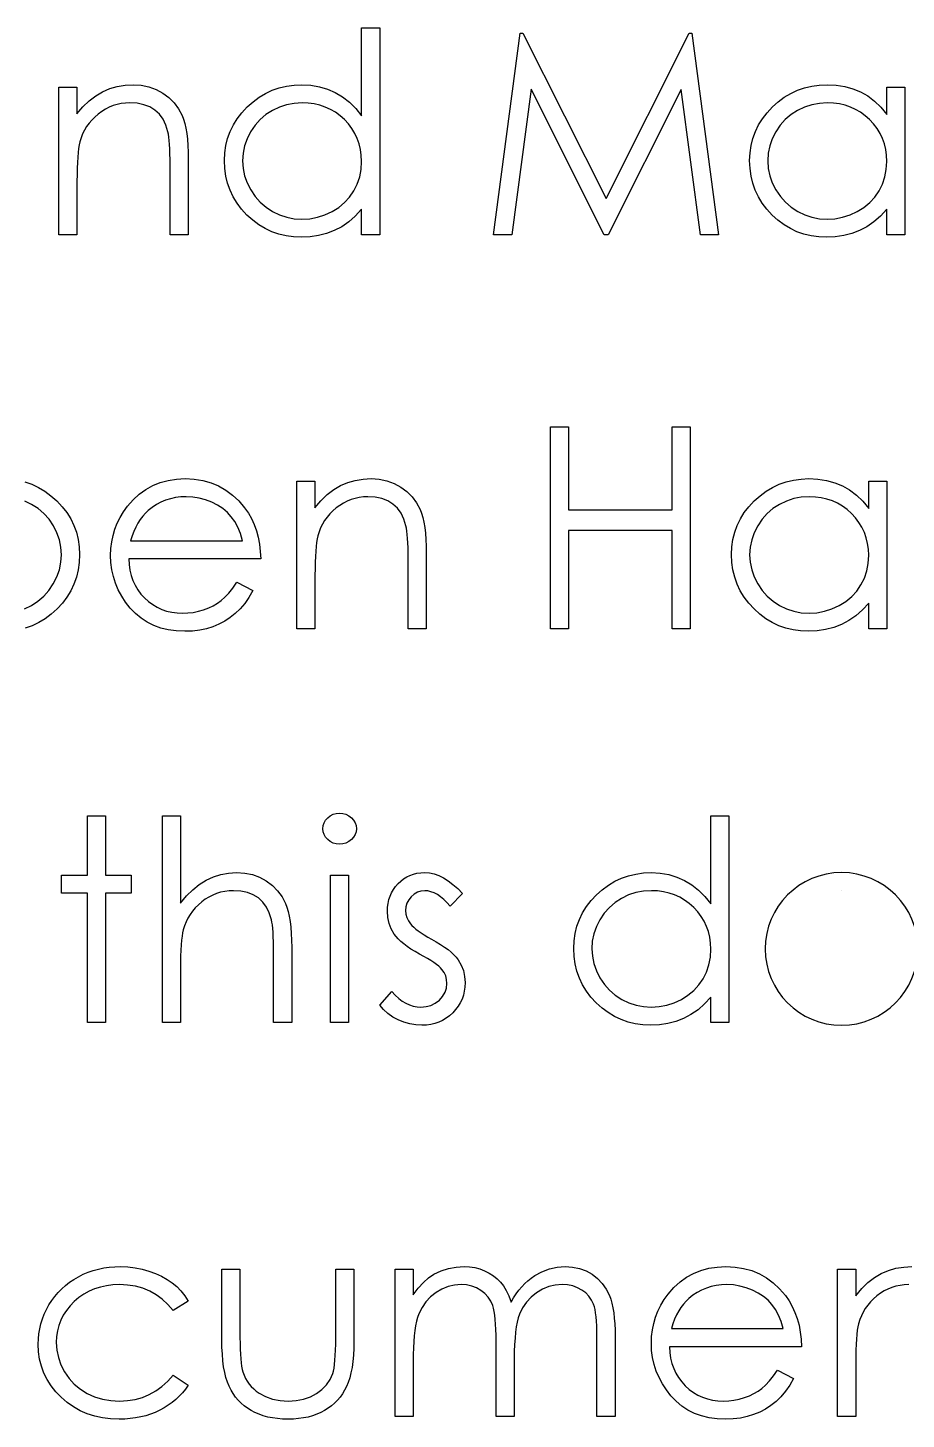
# Model space of a CAD drawing. Header units: millimetres. Extents: x -143 to 157, y 0 to 129.
# Drawn here: x -59.41 to -44.18, y 105.12 to 129.25 of the extents above; entities that cross this region are included whole.
import ezdxf

# ---------------------------------------------------------------- set-up
doc = ezdxf.new("R2010")
doc.units = ezdxf.units.MM

msp = doc.modelspace()

# ---------------------------------------------------------------- linework, layer by layer
at = {"color": 7, "linetype": 'Continuous'}
msp.add_line((-45.299, 114.284), (-45.299, 114.284), dxfattribs=at)
at = {"color": 7, "linetype": 'Continuous', "flags": 128}
for points in [[(-53.309, 129.252), (-53.309, 125.662), (-53.309, 125.662), (-53.623, 125.662), (-53.623, 125.662), (-53.623, 126.105), (-53.623, 126.105), (-53.732, 125.987), (-53.846, 125.886), (-53.968, 125.802), (-54.096, 125.735), (-54.23, 125.683), (-54.369, 125.647), (-54.516, 125.625), (-54.668, 125.618), (-54.668, 125.618), (-54.803, 125.624), (-54.933, 125.642), (-55.059, 125.672), (-55.18, 125.714), (-55.295, 125.769), (-55.405, 125.836), (-55.51, 125.914), (-55.611, 126.005), (-55.703, 126.105), (-55.782, 126.209), (-55.848, 126.319), (-55.904, 126.435), (-55.947, 126.556), (-55.977, 126.681), (-55.995, 126.812), (-56.001, 126.948), (-56.001, 126.948), (-55.995, 127.081), (-55.977, 127.21), (-55.946, 127.334), (-55.902, 127.453), (-55.847, 127.567), (-55.78, 127.675), (-55.7, 127.78), (-55.607, 127.879), (-55.506, 127.969), (-55.4, 128.048), (-55.289, 128.114), (-55.173, 128.168), (-55.051, 128.211), (-54.925, 128.241), (-54.794, 128.259), (-54.658, 128.265), (-54.658, 128.265), (-54.502, 128.257), (-54.353, 128.231), (-54.212, 128.189), (-54.079, 128.13), (-53.953, 128.054), (-53.835, 127.961), (-53.725, 127.851), (-53.623, 127.725), (-53.623, 127.725), (-53.623, 129.252), (-53.623, 129.252), (-53.309, 129.252)], [(-51.335, 125.662), (-50.873, 129.162), (-50.873, 129.162), (-50.828, 129.162), (-50.828, 129.162), (-49.383, 126.291), (-49.383, 126.291), (-47.941, 129.162), (-47.941, 129.162), (-47.896, 129.162), (-47.896, 129.162), (-47.431, 125.662), (-47.431, 125.662), (-47.746, 125.662), (-47.746, 125.662), (-48.081, 128.181), (-48.081, 128.181), (-49.345, 125.662), (-49.345, 125.662), (-49.416, 125.662), (-49.416, 125.662), (-50.684, 128.186), (-50.684, 128.186), (-51.018, 125.662), (-51.018, 125.662), (-51.335, 125.662)], [(-58.873, 128.22), (-58.559, 128.22), (-58.559, 128.22), (-58.559, 127.759), (-58.559, 127.759), (-58.456, 127.882), (-58.348, 127.988), (-58.234, 128.075), (-58.115, 128.144), (-57.991, 128.197), (-57.861, 128.235), (-57.726, 128.257), (-57.586, 128.265), (-57.586, 128.265), (-57.444, 128.256), (-57.311, 128.229), (-57.186, 128.184), (-57.07, 128.121), (-56.965, 128.042), (-56.873, 127.951), (-56.798, 127.847), (-56.737, 127.731), (-56.712, 127.665), (-56.69, 127.591), (-56.672, 127.509), (-56.656, 127.418), (-56.645, 127.318), (-56.636, 127.21), (-56.631, 127.093), (-56.629, 126.969), (-56.629, 126.969), (-56.629, 125.662), (-56.629, 125.662), (-56.944, 125.662), (-56.944, 125.662), (-56.944, 126.866), (-56.944, 126.866), (-56.944, 126.97), (-56.946, 127.065), (-56.948, 127.152), (-56.953, 127.229), (-56.958, 127.297), (-56.965, 127.356), (-56.972, 127.407), (-56.981, 127.447), (-56.981, 127.447), (-57.016, 127.565), (-57.066, 127.668), (-57.129, 127.754), (-57.206, 127.825), (-57.296, 127.88), (-57.398, 127.919), (-57.513, 127.943), (-57.64, 127.951), (-57.64, 127.951), (-57.716, 127.948), (-57.79, 127.939), (-57.862, 127.923), (-57.931, 127.902), (-57.999, 127.874), (-58.065, 127.841), (-58.129, 127.802), (-58.191, 127.756), (-58.249, 127.705), (-58.302, 127.653), (-58.349, 127.597), (-58.392, 127.538), (-58.429, 127.476), (-58.462, 127.412), (-58.489, 127.344), (-58.511, 127.274), (-58.511, 127.274), (-58.522, 127.222), (-58.532, 127.16), (-58.54, 127.089), (-58.547, 127.008), (-58.552, 126.917), (-58.556, 126.817), (-58.558, 126.707), (-58.559, 126.587), (-58.559, 126.587), (-58.559, 125.662), (-58.559, 125.662), (-58.873, 125.662), (-58.873, 125.662), (-58.873, 128.22)], [(-44.2, 128.22), (-44.2, 125.662), (-44.2, 125.662), (-44.514, 125.662), (-44.514, 125.662), (-44.514, 126.105), (-44.514, 126.105), (-44.623, 125.987), (-44.737, 125.886), (-44.859, 125.802), (-44.987, 125.735), (-45.121, 125.683), (-45.26, 125.647), (-45.407, 125.625), (-45.559, 125.618), (-45.559, 125.618), (-45.694, 125.624), (-45.824, 125.642), (-45.95, 125.672), (-46.071, 125.714), (-46.186, 125.769), (-46.296, 125.836), (-46.402, 125.914), (-46.502, 126.005), (-46.594, 126.105), (-46.673, 126.209), (-46.739, 126.319), (-46.795, 126.435), (-46.838, 126.556), (-46.868, 126.681), (-46.886, 126.812), (-46.892, 126.948), (-46.892, 126.948), (-46.886, 127.081), (-46.868, 127.21), (-46.837, 127.334), (-46.793, 127.453), (-46.738, 127.567), (-46.671, 127.675), (-46.591, 127.78), (-46.498, 127.879), (-46.397, 127.969), (-46.291, 128.048), (-46.18, 128.114), (-46.064, 128.168), (-45.942, 128.211), (-45.816, 128.241), (-45.685, 128.259), (-45.549, 128.265), (-45.549, 128.265), (-45.393, 128.257), (-45.244, 128.234), (-45.103, 128.195), (-44.97, 128.141), (-44.844, 128.07), (-44.726, 127.98), (-44.616, 127.873), (-44.514, 127.747), (-44.514, 127.747), (-44.514, 128.22), (-44.514, 128.22), (-44.2, 128.22)], [(-54.654, 127.951), (-54.791, 127.942), (-54.923, 127.918), (-55.049, 127.877), (-55.17, 127.819), (-55.283, 127.747), (-55.383, 127.661), (-55.471, 127.562), (-55.548, 127.449), (-55.609, 127.328), (-55.652, 127.203), (-55.679, 127.076), (-55.687, 126.945), (-55.687, 126.945), (-55.678, 126.814), (-55.652, 126.687), (-55.608, 126.562), (-55.546, 126.44), (-55.469, 126.326), (-55.381, 126.226), (-55.28, 126.139), (-55.167, 126.066), (-55.046, 126.007), (-54.92, 125.965), (-54.79, 125.94), (-54.657, 125.932), (-54.657, 125.932), (-54.521, 125.94), (-54.388, 125.965), (-54.26, 126.006), (-54.135, 126.064), (-54.019, 126.136), (-53.917, 126.22), (-53.83, 126.317), (-53.756, 126.424), (-53.698, 126.541), (-53.656, 126.666), (-53.631, 126.797), (-53.623, 126.936), (-53.623, 126.936), (-53.628, 127.041), (-53.642, 127.143), (-53.665, 127.241), (-53.697, 127.333), (-53.739, 127.421), (-53.791, 127.506), (-53.851, 127.585), (-53.921, 127.66), (-53.997, 127.728), (-54.078, 127.787), (-54.164, 127.837), (-54.253, 127.878), (-54.347, 127.91), (-54.445, 127.933), (-54.547, 127.947), (-54.654, 127.951)], [(-45.545, 127.951), (-45.682, 127.942), (-45.814, 127.918), (-45.94, 127.877), (-46.061, 127.819), (-46.174, 127.747), (-46.274, 127.661), (-46.362, 127.562), (-46.439, 127.449), (-46.5, 127.328), (-46.543, 127.203), (-46.57, 127.076), (-46.578, 126.945), (-46.578, 126.945), (-46.569, 126.814), (-46.543, 126.687), (-46.499, 126.562), (-46.437, 126.44), (-46.36, 126.326), (-46.272, 126.226), (-46.171, 126.139), (-46.058, 126.066), (-45.937, 126.007), (-45.811, 125.965), (-45.681, 125.94), (-45.548, 125.932), (-45.548, 125.932), (-45.412, 125.94), (-45.279, 125.965), (-45.151, 126.006), (-45.026, 126.064), (-44.91, 126.136), (-44.808, 126.22), (-44.721, 126.317), (-44.647, 126.424), (-44.589, 126.541), (-44.547, 126.666), (-44.523, 126.797), (-44.514, 126.936), (-44.514, 126.936), (-44.519, 127.041), (-44.533, 127.143), (-44.556, 127.241), (-44.588, 127.333), (-44.63, 127.421), (-44.682, 127.506), (-44.742, 127.585), (-44.812, 127.66), (-44.888, 127.728), (-44.969, 127.787), (-45.055, 127.837), (-45.144, 127.878), (-45.238, 127.91), (-45.336, 127.933), (-45.438, 127.947), (-45.545, 127.951)], [(-50.347, 122.329), (-50.033, 122.329), (-50.033, 122.329), (-50.033, 120.893), (-50.033, 120.893), (-48.238, 120.893), (-48.238, 120.893), (-48.238, 122.329), (-48.238, 122.329), (-47.924, 122.329), (-47.924, 122.329), (-47.924, 118.829), (-47.924, 118.829), (-48.238, 118.829), (-48.238, 118.829), (-48.238, 120.534), (-48.238, 120.534), (-50.033, 120.534), (-50.033, 120.534), (-50.033, 118.829), (-50.033, 118.829), (-50.347, 118.829), (-50.347, 118.829), (-50.347, 122.329)], [(-55.787, 119.637), (-55.508, 119.49), (-55.508, 119.49), (-55.576, 119.373), (-55.65, 119.268), (-55.729, 119.174), (-55.813, 119.093), (-55.902, 119.022), (-55.996, 118.96), (-56.096, 118.907), (-56.201, 118.863), (-56.313, 118.828), (-56.431, 118.804), (-56.557, 118.789), (-56.689, 118.784), (-56.689, 118.784), (-56.836, 118.79), (-56.975, 118.809), (-57.106, 118.841), (-57.228, 118.885), (-57.342, 118.942), (-57.448, 119.011), (-57.546, 119.093), (-57.635, 119.188), (-57.715, 119.29), (-57.784, 119.396), (-57.842, 119.506), (-57.89, 119.619), (-57.928, 119.734), (-57.955, 119.853), (-57.97, 119.975), (-57.976, 120.101), (-57.976, 120.101), (-57.971, 120.219), (-57.957, 120.334), (-57.934, 120.445), (-57.902, 120.554), (-57.861, 120.659), (-57.81, 120.761), (-57.75, 120.859), (-57.681, 120.955), (-57.681, 120.955), (-57.584, 121.066), (-57.479, 121.164), (-57.366, 121.245), (-57.244, 121.312), (-57.115, 121.364), (-56.979, 121.402), (-56.834, 121.424), (-56.681, 121.432), (-56.681, 121.432), (-56.524, 121.424), (-56.375, 121.4), (-56.234, 121.361), (-56.102, 121.306), (-55.977, 121.235), (-55.86, 121.148), (-55.752, 121.046), (-55.651, 120.928), (-55.651, 120.928), (-55.587, 120.836), (-55.532, 120.74), (-55.484, 120.637), (-55.445, 120.529), (-55.414, 120.415), (-55.392, 120.296), (-55.379, 120.171), (-55.373, 120.041), (-55.373, 120.041), (-57.662, 120.041), (-57.662, 120.041), (-57.655, 119.94), (-57.641, 119.843), (-57.619, 119.751), (-57.588, 119.664), (-57.55, 119.582), (-57.504, 119.504), (-57.449, 119.431), (-57.387, 119.363), (-57.318, 119.301), (-57.246, 119.247), (-57.169, 119.201), (-57.089, 119.164), (-57.005, 119.135), (-56.916, 119.115), (-56.824, 119.102), (-56.728, 119.098), (-56.728, 119.098), (-56.634, 119.102), (-56.543, 119.113), (-56.451, 119.132), (-56.362, 119.158), (-56.275, 119.19), (-56.196, 119.228), (-56.124, 119.27), (-56.058, 119.317), (-55.994, 119.374), (-55.928, 119.447), (-55.858, 119.534), (-55.787, 119.637)], [(-54.745, 121.387), (-54.431, 121.387), (-54.431, 121.387), (-54.431, 120.925), (-54.431, 120.925), (-54.328, 121.049), (-54.22, 121.155), (-54.106, 121.242), (-53.987, 121.311), (-53.863, 121.364), (-53.733, 121.401), (-53.598, 121.424), (-53.458, 121.432), (-53.458, 121.432), (-53.316, 121.422), (-53.183, 121.396), (-53.058, 121.35), (-52.942, 121.287), (-52.836, 121.209), (-52.745, 121.118), (-52.67, 121.014), (-52.609, 120.897), (-52.583, 120.832), (-52.562, 120.758), (-52.543, 120.676), (-52.528, 120.585), (-52.517, 120.485), (-52.508, 120.377), (-52.503, 120.26), (-52.501, 120.135), (-52.501, 120.135), (-52.501, 118.829), (-52.501, 118.829), (-52.815, 118.829), (-52.815, 118.829), (-52.815, 120.032), (-52.815, 120.032), (-52.816, 120.137), (-52.817, 120.232), (-52.82, 120.318), (-52.824, 120.396), (-52.83, 120.464), (-52.836, 120.523), (-52.844, 120.573), (-52.853, 120.614), (-52.853, 120.614), (-52.888, 120.732), (-52.938, 120.834), (-53.001, 120.92), (-53.078, 120.991), (-53.167, 121.047), (-53.27, 121.086), (-53.385, 121.11), (-53.512, 121.118), (-53.512, 121.118), (-53.588, 121.115), (-53.662, 121.106), (-53.734, 121.09), (-53.803, 121.069), (-53.871, 121.041), (-53.937, 121.008), (-54.001, 120.968), (-54.063, 120.923), (-54.121, 120.872), (-54.173, 120.82), (-54.221, 120.763), (-54.264, 120.705), (-54.301, 120.643), (-54.333, 120.578), (-54.361, 120.51), (-54.382, 120.44), (-54.382, 120.44), (-54.394, 120.388), (-54.403, 120.327), (-54.412, 120.256), (-54.419, 120.175), (-54.424, 120.084), (-54.428, 119.984), (-54.43, 119.874), (-54.431, 119.754), (-54.431, 119.754), (-54.431, 118.829), (-54.431, 118.829), (-54.745, 118.829), (-54.745, 118.829), (-54.745, 121.387)], [(-44.514, 121.387), (-44.514, 118.829), (-44.514, 118.829), (-44.828, 118.829), (-44.828, 118.829), (-44.828, 119.271), (-44.828, 119.271), (-44.937, 119.154), (-45.051, 119.053), (-45.173, 118.969), (-45.301, 118.901), (-45.435, 118.85), (-45.574, 118.814), (-45.721, 118.791), (-45.873, 118.784), (-45.873, 118.784), (-46.008, 118.79), (-46.139, 118.809), (-46.264, 118.839), (-46.385, 118.881), (-46.5, 118.936), (-46.61, 119.002), (-46.716, 119.081), (-46.816, 119.172), (-46.908, 119.271), (-46.987, 119.376), (-47.054, 119.486), (-47.109, 119.602), (-47.152, 119.722), (-47.182, 119.848), (-47.2, 119.979), (-47.206, 120.115), (-47.206, 120.115), (-47.2, 120.248), (-47.182, 120.377), (-47.151, 120.501), (-47.108, 120.62), (-47.052, 120.733), (-46.985, 120.842), (-46.905, 120.946), (-46.812, 121.045), (-46.711, 121.136), (-46.605, 121.214), (-46.494, 121.281), (-46.378, 121.335), (-46.256, 121.378), (-46.13, 121.408), (-45.999, 121.425), (-45.863, 121.432), (-45.863, 121.432), (-45.707, 121.424), (-45.558, 121.401), (-45.417, 121.361), (-45.284, 121.308), (-45.158, 121.237), (-45.04, 121.147), (-44.931, 121.04), (-44.828, 120.913), (-44.828, 120.913), (-44.828, 121.387), (-44.828, 121.387), (-44.514, 121.387)], [(-59.465, 121.378), (-59.344, 121.335), (-59.227, 121.281), (-59.116, 121.214), (-59.01, 121.136), (-58.909, 121.045), (-58.816, 120.946), (-58.736, 120.842), (-58.668, 120.733), (-58.613, 120.62), (-58.569, 120.501), (-58.539, 120.377), (-58.52, 120.248), (-58.514, 120.115), (-58.514, 120.115), (-58.52, 119.979), (-58.539, 119.848), (-58.569, 119.722), (-58.612, 119.602), (-58.667, 119.486), (-58.734, 119.376), (-58.813, 119.271), (-58.905, 119.172), (-59.006, 119.081), (-59.111, 119.002), (-59.222, 118.936), (-59.337, 118.881), (-59.457, 118.839)], [(-59.469, 119.173), (-59.348, 119.232), (-59.236, 119.306), (-59.135, 119.393), (-59.046, 119.493), (-58.97, 119.607), (-58.908, 119.729), (-58.863, 119.853), (-58.837, 119.981), (-58.828, 120.111), (-58.828, 120.111), (-58.837, 120.243), (-58.863, 120.37), (-58.907, 120.495), (-58.968, 120.616), (-59.044, 120.728), (-59.132, 120.827), (-59.233, 120.913), (-59.345, 120.986), (-59.466, 121.043)], [(-55.687, 120.355), (-55.724, 120.479), (-55.77, 120.59), (-55.822, 120.687), (-55.883, 120.771), (-55.951, 120.845), (-56.031, 120.912), (-56.121, 120.971), (-56.221, 121.022), (-56.328, 121.064), (-56.438, 121.094), (-56.55, 121.112), (-56.665, 121.118), (-56.665, 121.118), (-56.759, 121.114), (-56.85, 121.103), (-56.938, 121.084), (-57.021, 121.058), (-57.103, 121.024), (-57.18, 120.983), (-57.253, 120.934), (-57.324, 120.878), (-57.324, 120.878), (-57.373, 120.831), (-57.419, 120.78), (-57.462, 120.723), (-57.501, 120.66), (-57.537, 120.592), (-57.571, 120.518), (-57.601, 120.44), (-57.629, 120.355), (-57.629, 120.355), (-55.687, 120.355)], [(-45.859, 121.118), (-45.996, 121.109), (-46.128, 121.085), (-46.254, 121.043), (-46.376, 120.986), (-46.488, 120.913), (-46.588, 120.827), (-46.676, 120.728), (-46.753, 120.616), (-46.814, 120.495), (-46.857, 120.37), (-46.884, 120.243), (-46.892, 120.111), (-46.892, 120.111), (-46.883, 119.981), (-46.857, 119.853), (-46.813, 119.729), (-46.751, 119.607), (-46.674, 119.493), (-46.586, 119.393), (-46.485, 119.306), (-46.372, 119.232), (-46.251, 119.173), (-46.125, 119.132), (-45.996, 119.107), (-45.862, 119.098), (-45.862, 119.098), (-45.726, 119.107), (-45.593, 119.131), (-45.465, 119.173), (-45.34, 119.231), (-45.224, 119.303), (-45.122, 119.387), (-45.035, 119.483), (-44.961, 119.59), (-44.903, 119.708), (-44.861, 119.832), (-44.837, 119.963), (-44.828, 120.102), (-44.828, 120.102), (-44.833, 120.208), (-44.847, 120.31), (-44.87, 120.407), (-44.903, 120.5), (-44.945, 120.588), (-44.996, 120.672), (-45.056, 120.752), (-45.126, 120.827), (-45.203, 120.895), (-45.283, 120.954), (-45.369, 121.004), (-45.458, 121.045), (-45.552, 121.077), (-45.65, 121.099), (-45.752, 121.113), (-45.859, 121.118)], [(-54.006, 115.63), (-53.948, 115.625), (-53.894, 115.611), (-53.844, 115.585), (-53.799, 115.551), (-53.761, 115.51), (-53.735, 115.463), (-53.718, 115.414), (-53.713, 115.36), (-53.713, 115.36), (-53.718, 115.307), (-53.735, 115.258), (-53.761, 115.212), (-53.799, 115.171), (-53.844, 115.137), (-53.894, 115.111), (-53.948, 115.097), (-54.006, 115.092), (-54.006, 115.092), (-54.063, 115.097), (-54.116, 115.111), (-54.166, 115.137), (-54.211, 115.171), (-54.248, 115.212), (-54.274, 115.258), (-54.291, 115.307), (-54.296, 115.36), (-54.296, 115.36), (-54.291, 115.414), (-54.274, 115.463), (-54.248, 115.51), (-54.211, 115.551), (-54.166, 115.585), (-54.116, 115.611), (-54.063, 115.625), (-54.006, 115.63)], [(-58.379, 115.585), (-58.065, 115.585), (-58.065, 115.585), (-58.065, 114.553), (-58.065, 114.553), (-57.617, 114.553), (-57.617, 114.553), (-57.617, 114.239), (-57.617, 114.239), (-58.065, 114.239), (-58.065, 114.239), (-58.065, 111.996), (-58.065, 111.996), (-58.379, 111.996), (-58.379, 111.996), (-58.379, 114.239), (-58.379, 114.239), (-58.828, 114.239), (-58.828, 114.239), (-58.828, 114.553), (-58.828, 114.553), (-58.379, 114.553), (-58.379, 114.553), (-58.379, 115.585)], [(-57.078, 115.585), (-56.764, 115.585), (-56.764, 115.585), (-56.764, 114.07), (-56.764, 114.07), (-56.66, 114.194), (-56.551, 114.302), (-56.437, 114.393), (-56.318, 114.466), (-56.194, 114.524), (-56.064, 114.565), (-55.93, 114.59), (-55.791, 114.598), (-55.791, 114.598), (-55.649, 114.589), (-55.516, 114.563), (-55.391, 114.517), (-55.275, 114.454), (-55.17, 114.375), (-55.079, 114.285), (-55.003, 114.181), (-54.942, 114.065), (-54.917, 114), (-54.895, 113.926), (-54.877, 113.844), (-54.861, 113.753), (-54.85, 113.652), (-54.842, 113.544), (-54.836, 113.427), (-54.835, 113.302), (-54.835, 113.302), (-54.835, 111.996), (-54.835, 111.996), (-55.149, 111.996), (-55.149, 111.996), (-55.149, 113.199), (-55.149, 113.199), (-55.149, 113.303), (-55.151, 113.399), (-55.154, 113.485), (-55.158, 113.563), (-55.163, 113.631), (-55.169, 113.69), (-55.177, 113.74), (-55.185, 113.781), (-55.185, 113.781), (-55.223, 113.899), (-55.274, 114.001), (-55.337, 114.087), (-55.413, 114.158), (-55.502, 114.213), (-55.604, 114.253), (-55.719, 114.276), (-55.846, 114.284), (-55.846, 114.284), (-55.922, 114.281), (-55.996, 114.272), (-56.068, 114.257), (-56.137, 114.236), (-56.205, 114.208), (-56.271, 114.175), (-56.334, 114.135), (-56.396, 114.089), (-56.454, 114.039), (-56.507, 113.986), (-56.554, 113.93), (-56.597, 113.871), (-56.634, 113.81), (-56.667, 113.745), (-56.694, 113.677), (-56.716, 113.607), (-56.716, 113.607), (-56.727, 113.556), (-56.737, 113.495), (-56.745, 113.424), (-56.752, 113.343), (-56.757, 113.252), (-56.761, 113.151), (-56.763, 113.041), (-56.764, 112.92), (-56.764, 112.92), (-56.764, 111.996), (-56.764, 111.996), (-57.078, 111.996), (-57.078, 111.996), (-57.078, 115.585)], [(-47.251, 115.585), (-47.251, 111.996), (-47.251, 111.996), (-47.565, 111.996), (-47.565, 111.996), (-47.565, 112.438), (-47.565, 112.438), (-47.674, 112.32), (-47.788, 112.219), (-47.91, 112.135), (-48.038, 112.068), (-48.172, 112.017), (-48.311, 111.98), (-48.458, 111.958), (-48.61, 111.951), (-48.61, 111.951), (-48.745, 111.957), (-48.876, 111.975), (-49.001, 112.006), (-49.122, 112.048), (-49.237, 112.102), (-49.348, 112.169), (-49.453, 112.247), (-49.553, 112.339), (-49.645, 112.438), (-49.724, 112.543), (-49.791, 112.653), (-49.846, 112.768), (-49.889, 112.889), (-49.919, 113.014), (-49.937, 113.146), (-49.944, 113.282), (-49.944, 113.282), (-49.937, 113.415), (-49.919, 113.544), (-49.888, 113.667), (-49.845, 113.786), (-49.789, 113.9), (-49.722, 114.009), (-49.642, 114.113), (-49.55, 114.212), (-49.449, 114.302), (-49.342, 114.381), (-49.231, 114.448), (-49.115, 114.502), (-48.994, 114.544), (-48.867, 114.574), (-48.736, 114.592), (-48.6, 114.598), (-48.6, 114.598), (-48.444, 114.59), (-48.295, 114.565), (-48.154, 114.522), (-48.021, 114.463), (-47.896, 114.387), (-47.777, 114.295), (-47.668, 114.185), (-47.565, 114.058), (-47.565, 114.058), (-47.565, 115.585), (-47.565, 115.585), (-47.251, 115.585)], [(-54.162, 114.553), (-53.847, 114.553), (-53.847, 114.553), (-53.847, 111.996), (-53.847, 111.996), (-54.162, 111.996), (-54.162, 111.996), (-54.162, 114.553)], [(-51.873, 114.234), (-52.086, 114.015), (-52.086, 114.015), (-52.142, 114.078), (-52.198, 114.133), (-52.254, 114.179), (-52.309, 114.217), (-52.365, 114.246), (-52.419, 114.267), (-52.474, 114.28), (-52.528, 114.284), (-52.528, 114.284), (-52.594, 114.278), (-52.655, 114.258), (-52.712, 114.226), (-52.763, 114.18), (-52.806, 114.126), (-52.836, 114.069), (-52.854, 114.007), (-52.86, 113.94), (-52.86, 113.94), (-52.855, 113.88), (-52.839, 113.821), (-52.811, 113.764), (-52.773, 113.708), (-52.773, 113.708), (-52.749, 113.679), (-52.718, 113.65), (-52.681, 113.618), (-52.639, 113.586), (-52.59, 113.552), (-52.535, 113.518), (-52.475, 113.481), (-52.408, 113.444), (-52.408, 113.444), (-52.327, 113.398), (-52.252, 113.352), (-52.184, 113.307), (-52.123, 113.262), (-52.069, 113.217), (-52.022, 113.173), (-51.981, 113.129), (-51.947, 113.085), (-51.947, 113.085), (-51.896, 112.995), (-51.858, 112.899), (-51.836, 112.797), (-51.828, 112.69), (-51.828, 112.69), (-51.832, 112.614), (-51.842, 112.541), (-51.858, 112.471), (-51.881, 112.404), (-51.912, 112.34), (-51.949, 112.279), (-51.992, 112.221), (-52.043, 112.165), (-52.098, 112.115), (-52.156, 112.071), (-52.218, 112.035), (-52.283, 112.005), (-52.352, 111.981), (-52.424, 111.964), (-52.499, 111.954), (-52.578, 111.951), (-52.578, 111.951), (-52.684, 111.956), (-52.787, 111.974), (-52.888, 112.003), (-52.986, 112.043), (-53.08, 112.093), (-53.165, 112.153), (-53.241, 112.221), (-53.309, 112.297), (-53.309, 112.297), (-53.101, 112.534), (-53.101, 112.534), (-53.04, 112.471), (-52.979, 112.416), (-52.917, 112.37), (-52.855, 112.332), (-52.791, 112.303), (-52.726, 112.282), (-52.66, 112.269), (-52.594, 112.265), (-52.594, 112.265), (-52.503, 112.273), (-52.42, 112.296), (-52.344, 112.334), (-52.274, 112.388), (-52.217, 112.451), (-52.175, 112.522), (-52.151, 112.596), (-52.142, 112.677), (-52.142, 112.677), (-52.148, 112.743), (-52.164, 112.806), (-52.191, 112.865), (-52.229, 112.92), (-52.229, 112.92), (-52.253, 112.947), (-52.285, 112.976), (-52.323, 113.007), (-52.368, 113.039), (-52.42, 113.073), (-52.479, 113.108), (-52.544, 113.145), (-52.616, 113.184), (-52.616, 113.184), (-52.694, 113.228), (-52.766, 113.272), (-52.83, 113.317), (-52.889, 113.36), (-52.941, 113.404), (-52.986, 113.447), (-53.025, 113.491), (-53.057, 113.533), (-53.057, 113.533), (-53.108, 113.622), (-53.145, 113.718), (-53.167, 113.819), (-53.174, 113.927), (-53.174, 113.927), (-53.172, 113.998), (-53.163, 114.065), (-53.148, 114.13), (-53.129, 114.192), (-53.103, 114.25), (-53.071, 114.305), (-53.034, 114.358), (-52.991, 114.407), (-52.944, 114.452), (-52.893, 114.49), (-52.84, 114.523), (-52.784, 114.551), (-52.724, 114.572), (-52.662, 114.586), (-52.597, 114.595), (-52.528, 114.598), (-52.528, 114.598), (-52.447, 114.593), (-52.365, 114.576), (-52.283, 114.547), (-52.201, 114.507), (-52.12, 114.456), (-52.038, 114.394), (-51.955, 114.32), (-51.873, 114.234)], [(-48.596, 114.284), (-48.733, 114.276), (-48.865, 114.251), (-48.991, 114.21), (-49.113, 114.152), (-49.225, 114.08), (-49.325, 113.994), (-49.414, 113.895), (-49.49, 113.782), (-49.551, 113.662), (-49.594, 113.537), (-49.621, 113.409), (-49.629, 113.278), (-49.629, 113.278), (-49.62, 113.148), (-49.594, 113.02), (-49.55, 112.895), (-49.489, 112.773), (-49.411, 112.66), (-49.323, 112.559), (-49.222, 112.472), (-49.109, 112.399), (-48.988, 112.34), (-48.862, 112.299), (-48.733, 112.273), (-48.599, 112.265), (-48.599, 112.265), (-48.463, 112.273), (-48.33, 112.298), (-48.202, 112.339), (-48.077, 112.397), (-47.962, 112.47), (-47.859, 112.554), (-47.772, 112.65), (-47.699, 112.757), (-47.64, 112.874), (-47.598, 112.999), (-47.574, 113.13), (-47.565, 113.269), (-47.565, 113.269), (-47.57, 113.375), (-47.584, 113.476), (-47.607, 113.574), (-47.64, 113.666), (-47.682, 113.755), (-47.733, 113.839), (-47.793, 113.918), (-47.863, 113.993), (-47.94, 114.061), (-48.02, 114.121), (-48.106, 114.171), (-48.195, 114.211), (-48.289, 114.244), (-48.387, 114.266), (-48.489, 114.28), (-48.596, 114.284)], [(-56.629, 107.165), (-56.892, 107.002), (-56.892, 107.002), (-56.981, 107.107), (-57.079, 107.198), (-57.183, 107.276), (-57.296, 107.339), (-57.416, 107.388), (-57.544, 107.423), (-57.68, 107.444), (-57.823, 107.451), (-57.823, 107.451), (-57.938, 107.446), (-58.049, 107.433), (-58.154, 107.409), (-58.255, 107.378), (-58.35, 107.337), (-58.44, 107.286), (-58.526, 107.227), (-58.607, 107.158), (-58.68, 107.083), (-58.743, 107.004), (-58.797, 106.921), (-58.84, 106.835), (-58.874, 106.744), (-58.898, 106.649), (-58.913, 106.551), (-58.918, 106.448), (-58.918, 106.448), (-58.909, 106.314), (-58.882, 106.185), (-58.837, 106.058), (-58.775, 105.936), (-58.696, 105.824), (-58.605, 105.723), (-58.5, 105.637), (-58.382, 105.564), (-58.253, 105.506), (-58.117, 105.465), (-57.973, 105.44), (-57.821, 105.432), (-57.821, 105.432), (-57.683, 105.439), (-57.55, 105.46), (-57.425, 105.495), (-57.305, 105.544), (-57.192, 105.607), (-57.086, 105.684), (-56.986, 105.775), (-56.892, 105.88), (-56.892, 105.88), (-56.629, 105.708), (-56.629, 105.708), (-56.677, 105.64), (-56.729, 105.575), (-56.785, 105.515), (-56.845, 105.459), (-56.908, 105.406), (-56.976, 105.358), (-57.047, 105.313), (-57.122, 105.272), (-57.201, 105.236), (-57.282, 105.204), (-57.366, 105.178), (-57.453, 105.156), (-57.542, 105.139), (-57.634, 105.127), (-57.729, 105.12), (-57.826, 105.118), (-57.826, 105.118), (-57.975, 105.123), (-58.117, 105.141), (-58.252, 105.171), (-58.381, 105.212), (-58.504, 105.265), (-58.62, 105.331), (-58.729, 105.408), (-58.832, 105.497), (-58.926, 105.594), (-59.007, 105.697), (-59.076, 105.805), (-59.132, 105.917), (-59.176, 106.036), (-59.207, 106.159), (-59.226, 106.287), (-59.232, 106.42), (-59.232, 106.42), (-59.229, 106.511), (-59.22, 106.6), (-59.206, 106.687), (-59.185, 106.773), (-59.159, 106.857), (-59.127, 106.94), (-59.089, 107.02), (-59.046, 107.1), (-58.996, 107.176), (-58.943, 107.248), (-58.886, 107.316), (-58.823, 107.379), (-58.757, 107.438), (-58.687, 107.492), (-58.611, 107.543), (-58.532, 107.589), (-58.449, 107.63), (-58.363, 107.666), (-58.276, 107.696), (-58.185, 107.721), (-58.093, 107.74), (-57.998, 107.754), (-57.901, 107.762), (-57.8, 107.765), (-57.8, 107.765), (-57.675, 107.76), (-57.551, 107.745), (-57.429, 107.721), (-57.31, 107.687), (-57.197, 107.645), (-57.092, 107.597), (-56.996, 107.543), (-56.909, 107.484), (-56.83, 107.417), (-56.757, 107.342), (-56.69, 107.258), (-56.629, 107.165)], [(-56.046, 107.72), (-55.732, 107.72), (-55.732, 107.72), (-55.732, 106.534), (-55.732, 106.534), (-55.731, 106.429), (-55.729, 106.334), (-55.725, 106.246), (-55.719, 106.167), (-55.712, 106.097), (-55.704, 106.035), (-55.694, 105.981), (-55.682, 105.936), (-55.682, 105.936), (-55.661, 105.879), (-55.637, 105.825), (-55.607, 105.774), (-55.574, 105.727), (-55.536, 105.682), (-55.494, 105.641), (-55.449, 105.602), (-55.398, 105.567), (-55.288, 105.508), (-55.168, 105.465), (-55.037, 105.44), (-54.897, 105.432), (-54.897, 105.432), (-54.757, 105.44), (-54.628, 105.465), (-54.51, 105.506), (-54.403, 105.563), (-54.31, 105.634), (-54.232, 105.716), (-54.17, 105.808), (-54.124, 105.91), (-54.124, 105.91), (-54.112, 105.953), (-54.101, 106.004), (-54.092, 106.067), (-54.084, 106.14), (-54.079, 106.223), (-54.075, 106.316), (-54.072, 106.42), (-54.072, 106.534), (-54.072, 106.534), (-54.072, 107.72), (-54.072, 107.72), (-53.758, 107.72), (-53.758, 107.72), (-53.758, 106.475), (-53.758, 106.475), (-53.76, 106.348), (-53.765, 106.229), (-53.775, 106.117), (-53.789, 106.015), (-53.807, 105.92), (-53.828, 105.833), (-53.854, 105.755), (-53.884, 105.684), (-53.918, 105.62), (-53.955, 105.559), (-53.997, 105.501), (-54.042, 105.447), (-54.091, 105.397), (-54.145, 105.35), (-54.202, 105.307), (-54.264, 105.268), (-54.329, 105.232), (-54.399, 105.202), (-54.472, 105.176), (-54.549, 105.155), (-54.631, 105.139), (-54.717, 105.127), (-54.806, 105.12), (-54.9, 105.118), (-54.9, 105.118), (-54.993, 105.12), (-55.083, 105.127), (-55.168, 105.139), (-55.25, 105.155), (-55.328, 105.176), (-55.402, 105.202), (-55.472, 105.232), (-55.538, 105.268), (-55.6, 105.307), (-55.658, 105.35), (-55.712, 105.397), (-55.761, 105.448), (-55.807, 105.502), (-55.848, 105.561), (-55.886, 105.622), (-55.92, 105.688), (-55.949, 105.759), (-55.975, 105.839), (-55.997, 105.928), (-56.015, 106.025), (-56.029, 106.131), (-56.038, 106.244), (-56.044, 106.367), (-56.046, 106.498), (-56.046, 106.498), (-56.046, 107.72)], [(-53.04, 107.72), (-52.726, 107.72), (-52.726, 107.72), (-52.726, 107.276), (-52.726, 107.276), (-52.639, 107.391), (-52.55, 107.489), (-52.461, 107.57), (-52.371, 107.635), (-52.371, 107.635), (-52.244, 107.692), (-52.114, 107.733), (-51.98, 107.757), (-51.844, 107.765), (-51.844, 107.765), (-51.751, 107.76), (-51.661, 107.747), (-51.574, 107.724), (-51.489, 107.691), (-51.408, 107.651), (-51.336, 107.606), (-51.271, 107.554), (-51.214, 107.496), (-51.163, 107.428), (-51.114, 107.348), (-51.07, 107.255), (-51.03, 107.147), (-51.03, 107.147), (-50.988, 107.221), (-50.943, 107.29), (-50.895, 107.354), (-50.845, 107.414), (-50.793, 107.469), (-50.738, 107.52), (-50.68, 107.566), (-50.62, 107.607), (-50.495, 107.676), (-50.365, 107.726), (-50.231, 107.755), (-50.092, 107.765), (-50.092, 107.765), (-49.963, 107.757), (-49.843, 107.732), (-49.73, 107.69), (-49.625, 107.632), (-49.53, 107.559), (-49.448, 107.473), (-49.379, 107.374), (-49.324, 107.261), (-49.301, 107.198), (-49.281, 107.127), (-49.264, 107.049), (-49.25, 106.964), (-49.24, 106.871), (-49.232, 106.771), (-49.227, 106.663), (-49.226, 106.548), (-49.226, 106.548), (-49.226, 105.162), (-49.226, 105.162), (-49.54, 105.162), (-49.54, 105.162), (-49.54, 106.549), (-49.54, 106.549), (-49.54, 106.647), (-49.543, 106.738), (-49.548, 106.82), (-49.554, 106.894), (-49.563, 106.96), (-49.573, 107.018), (-49.585, 107.069), (-49.599, 107.111), (-49.634, 107.184), (-49.68, 107.25), (-49.736, 107.307), (-49.803, 107.358), (-49.878, 107.398), (-49.96, 107.428), (-50.049, 107.445), (-50.146, 107.451), (-50.146, 107.451), (-50.265, 107.442), (-50.378, 107.416), (-50.486, 107.372), (-50.589, 107.311), (-50.683, 107.235), (-50.763, 107.147), (-50.83, 107.048), (-50.883, 106.937), (-50.905, 106.874), (-50.924, 106.801), (-50.939, 106.718), (-50.952, 106.626), (-50.962, 106.523), (-50.97, 106.411), (-50.974, 106.289), (-50.976, 106.157), (-50.976, 106.157), (-50.976, 105.162), (-50.976, 105.162), (-51.29, 105.162), (-51.29, 105.162), (-51.29, 106.463), (-51.29, 106.463), (-51.29, 106.573), (-51.293, 106.675), (-51.298, 106.767), (-51.304, 106.849), (-51.313, 106.923), (-51.323, 106.987), (-51.335, 107.042), (-51.349, 107.088), (-51.383, 107.166), (-51.429, 107.236), (-51.485, 107.298), (-51.553, 107.351), (-51.628, 107.395), (-51.712, 107.426), (-51.802, 107.445), (-51.898, 107.451), (-51.898, 107.451), (-52.012, 107.442), (-52.122, 107.416), (-52.229, 107.374), (-52.331, 107.314), (-52.425, 107.24), (-52.506, 107.154), (-52.574, 107.056), (-52.629, 106.946), (-52.651, 106.884), (-52.671, 106.816), (-52.688, 106.739), (-52.701, 106.654), (-52.712, 106.562), (-52.719, 106.462), (-52.724, 106.354), (-52.726, 106.239), (-52.726, 106.239), (-52.726, 105.162), (-52.726, 105.162), (-53.04, 105.162), (-53.04, 105.162), (-53.04, 107.72)], [(-46.409, 105.97), (-46.129, 105.824), (-46.129, 105.824), (-46.198, 105.706), (-46.272, 105.601), (-46.35, 105.507), (-46.434, 105.426), (-46.524, 105.355), (-46.617, 105.293), (-46.718, 105.24), (-46.823, 105.196), (-46.934, 105.162), (-47.053, 105.137), (-47.178, 105.122), (-47.311, 105.118), (-47.311, 105.118), (-47.458, 105.124), (-47.597, 105.143), (-47.727, 105.174), (-47.85, 105.218), (-47.964, 105.275), (-48.069, 105.345), (-48.168, 105.427), (-48.257, 105.521), (-48.337, 105.624), (-48.406, 105.73), (-48.464, 105.839), (-48.512, 105.952), (-48.55, 106.068), (-48.576, 106.186), (-48.592, 106.309), (-48.597, 106.434), (-48.597, 106.434), (-48.593, 106.552), (-48.579, 106.667), (-48.556, 106.778), (-48.524, 106.887), (-48.482, 106.992), (-48.432, 107.094), (-48.372, 107.193), (-48.303, 107.288), (-48.303, 107.288), (-48.206, 107.4), (-48.1, 107.497), (-47.987, 107.578), (-47.866, 107.646), (-47.737, 107.698), (-47.6, 107.735), (-47.456, 107.757), (-47.303, 107.765), (-47.303, 107.765), (-47.146, 107.757), (-46.997, 107.733), (-46.856, 107.694), (-46.723, 107.639), (-46.599, 107.569), (-46.482, 107.482), (-46.373, 107.379), (-46.273, 107.262), (-46.273, 107.262), (-46.209, 107.17), (-46.153, 107.073), (-46.106, 106.97), (-46.067, 106.862), (-46.036, 106.748), (-46.014, 106.629), (-46, 106.504), (-45.995, 106.374), (-45.995, 106.374), (-48.283, 106.374), (-48.283, 106.374), (-48.277, 106.273), (-48.263, 106.176), (-48.241, 106.084), (-48.21, 105.997), (-48.172, 105.915), (-48.126, 105.838), (-48.071, 105.765), (-48.008, 105.696), (-47.94, 105.634), (-47.868, 105.58), (-47.791, 105.535), (-47.711, 105.498), (-47.626, 105.469), (-47.538, 105.448), (-47.446, 105.436), (-47.35, 105.432), (-47.35, 105.432), (-47.256, 105.435), (-47.164, 105.446), (-47.073, 105.465), (-46.983, 105.491), (-46.897, 105.523), (-46.818, 105.561), (-46.746, 105.603), (-46.68, 105.65), (-46.616, 105.707), (-46.549, 105.78), (-46.48, 105.867), (-46.409, 105.97)], [(-45.367, 107.72), (-45.053, 107.72), (-45.053, 107.72), (-45.053, 107.259), (-45.053, 107.259), (-44.949, 107.382), (-44.842, 107.488), (-44.728, 107.575), (-44.609, 107.644), (-44.485, 107.697), (-44.355, 107.735), (-44.22, 107.757), (-44.079, 107.765)], [(-44.134, 107.451), (-44.21, 107.448), (-44.283, 107.439), (-44.356, 107.423), (-44.425, 107.402), (-44.493, 107.374), (-44.559, 107.341), (-44.623, 107.302), (-44.684, 107.256), (-44.743, 107.205), (-44.795, 107.153), (-44.843, 107.097), (-44.886, 107.038), (-44.923, 106.976), (-44.955, 106.912), (-44.982, 106.844), (-45.004, 106.774), (-45.004, 106.774), (-45.015, 106.722), (-45.025, 106.66), (-45.034, 106.589), (-45.041, 106.508), (-45.046, 106.417), (-45.05, 106.317), (-45.052, 106.207), (-45.053, 106.087), (-45.053, 106.087), (-45.053, 105.162), (-45.053, 105.162), (-45.367, 105.162), (-45.367, 105.162), (-45.367, 107.72)], [(-46.309, 106.688), (-46.346, 106.812), (-46.392, 106.923), (-46.444, 107.02), (-46.505, 107.104), (-46.573, 107.179), (-46.653, 107.245), (-46.743, 107.304), (-46.843, 107.355), (-46.95, 107.398), (-47.06, 107.427), (-47.172, 107.445), (-47.287, 107.451), (-47.287, 107.451), (-47.381, 107.447), (-47.472, 107.436), (-47.56, 107.417), (-47.643, 107.391), (-47.725, 107.357), (-47.802, 107.316), (-47.875, 107.267), (-47.946, 107.211), (-47.946, 107.211), (-47.995, 107.165), (-48.041, 107.113), (-48.084, 107.056), (-48.123, 106.994), (-48.159, 106.925), (-48.193, 106.851), (-48.223, 106.773), (-48.25, 106.688), (-48.25, 106.688), (-46.309, 106.688)]]:
    msp.add_lwpolyline(points, dxfattribs=at)
at = {"color": 7, "linetype": 'Continuous'}
msp.add_arc((-45.298, 113.275), 1.324, 90.0006, 89.9994, dxfattribs=at)

doc.saveas('drawing.dxf')
